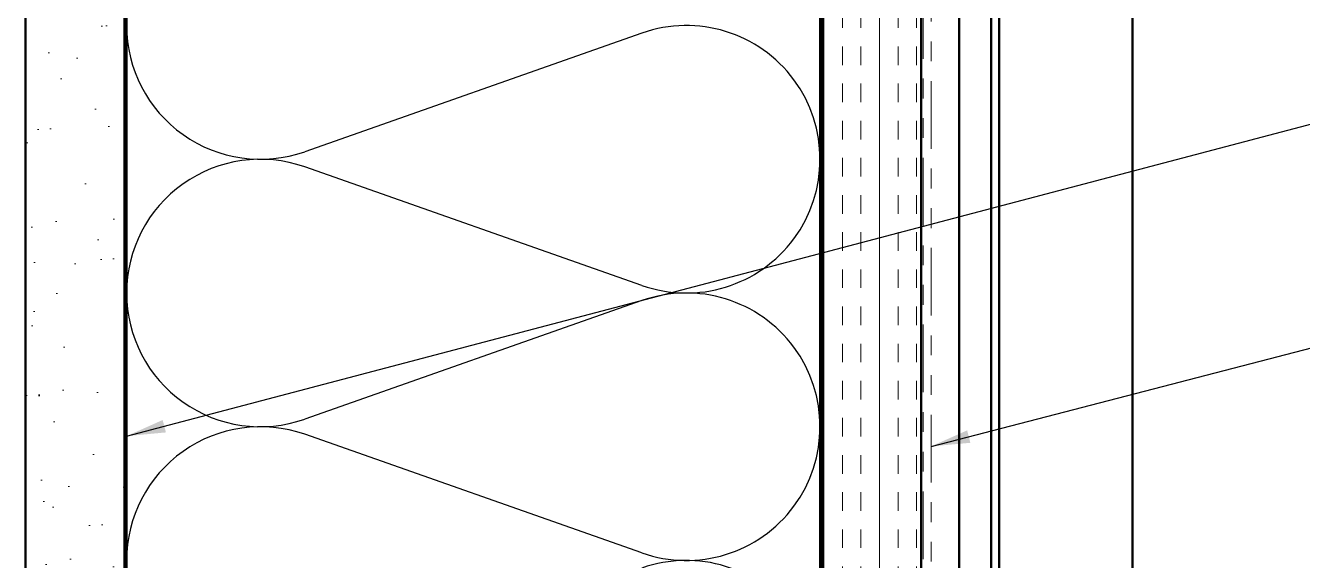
# Model space of a CAD drawing. Header units: inches. Extents: x 0.6 to 33.4, y 0.6 to 21.4.
# Drawn here: x 4.41 to 10.85, y 9.87 to 12.57 of the extents above; entities that cross this region are included whole.
import ezdxf

# ---------------------------------------------------------------- set-up
doc = ezdxf.new("R2010")
doc.units = ezdxf.units.IN
doc.header["$LTSCALE"] = 2
doc.header["$MEASUREMENT"] = 0
doc.linetypes.add('DOUBLE_DASH_CHAIN', pattern=[1.2403, 0.6614, -0.0827, 0.1654, -0.0827, 0.1654, -0.0827])
for name, color, linetype, lineweight in [('Hatch (ANSI)', 7, 'Continuous', 18), ('Sketch Geometry (ANSI)', 7, 'Continuous', 25), ('Symbol (ANSI)', 7, 'Continuous', 25), ('Visible (ANSI)', 7, 'Continuous', 50)]:
    doc.layers.add(name, color=color, linetype=linetype, lineweight=lineweight)
doc.styles.add('Note Text (ANSI)', font='tahoma.ttf')
doc.dimstyles.new('Default (ANSI)$7', dxfattribs={"dimscale": 2, "dimtxt": 0.12, "dimasz": 0.098425, "dimexe": 0.125, "dimexo": 0.0625, "dimgap": 0.031496, "dimtad": 0, "dimtih": 1, "dimtoh": 1, "dimrnd": 1e-08, "dimzin": 4, "dimdsep": 46, "dimtxsty": 'Note Text (ANSI)', "dimcen": 0.09, "dimdle": 0.393701, "dimclrd": 256, "dimclre": 256, "dimclrt": 256, "dimadec": 0, "dimazin": 1, "dimtfac": 1, "dimtofl": 0, "dimtmove": 0, "dimatfit": 3, "dimfxl": 0, "dimtolj": 1, "dimtzin": 4, "dimlwd": -1, "dimlwe": -1, "dimarcsym": 0})

msp = doc.modelspace()

# ---------------------------------------------------------------- hatches: boundary and pattern name
at = {"layer": 'Hatch (ANSI)', "true_color": 0x804000}
h = msp.add_hatch(dxfattribs=at)
h.set_pattern_fill('AR-SAND', color=36, scale=0.25, angle=45, style=0)
h.paths.add_polyline_path([(4.40895, 4.37548), (4.40895, 15.27476), (4.90895, 15.27476), (4.90895, 4.37548)])
h = msp.add_hatch(dxfattribs=at)
h.set_pattern_fill('INSUL', color=36, scale=0.75, angle=90, style=0)
h.paths.add_polyline_path([(8.42895, 4.37548), (8.42895, 15.27476), (8.92895, 15.27476), (8.92895, 4.37548)])

# ---------------------------------------------------------------- linework, layer by layer
at = {"layer": 'Sketch Geometry (ANSI)', "color": 150, "true_color": 0x0080ff}
for p, q in [((7.52003, 12.53654), (5.81787, 11.93799)), ((7.52003, 11.26299), (5.81787, 11.86154)), ((7.52003, 11.18654), (5.81787, 10.58799)), ((7.52003, 9.91299), (5.81787, 10.51154))]:
    msp.add_line(p, q, dxfattribs=at)
for centre, start, end in [((5.59395, 12.57476), 180, 289.373902), ((7.74395, 11.89976), 250.626098, 109.373902), ((5.59395, 11.22476), 70.626098, 180), ((5.59395, 11.22476), 180, 289.373902), ((7.74395, 10.54976), 250.626098, 109.373902), ((5.59395, 9.87476), 70.626098, 180), ((5.59395, 9.87476), 180, 289.373902), ((7.74395, 9.19976), 250.626098, 109.373902)]:
    msp.add_arc(centre, 0.675, start, end, dxfattribs=at)
at = {"layer": 'Visible (ANSI)', "color": 36, "true_color": 0x804000}
for p, q in [((4.40895, 4.37548), (4.40895, 15.27476)), ((4.90895, 4.37548), (4.90895, 15.27476)), ((8.42895, 4.37548), (8.42895, 15.27476)), ((8.92895, 4.37548), (8.92895, 15.27476))]:
    msp.add_line(p, q, dxfattribs=at)
at = {"layer": 'Visible (ANSI)', "color": 150, "true_color": 0x0080ff}
for p, q in [((4.91895, 4.37548), (4.91895, 15.27476)), ((8.41895, 15.27476), (8.41895, 4.37548))]:
    msp.add_line(p, q, dxfattribs=at)
at = {"layer": 'Visible (ANSI)', "color": 30, "linetype": 'DOUBLE_DASH_CHAIN', "lineweight": 18, "ltscale": 0.258459, "true_color": 0xff8000}
for p, q in [((8.93895, 15.27476), (8.93895, 4.37548)), ((8.97895, 4.37548), (8.97895, 15.27476))]:
    msp.add_line(p, q, dxfattribs=at)
at = {"layer": 'Visible (ANSI)', "color": 5, "true_color": 0x0000ff}
for p, q in [((9.12095, 14.99276), (9.12095, 4.37548)), ((9.28179, 4.37548), (9.28179, 14.99276)), ((9.32281, 14.99276), (9.32281, 4.37548)), ((9.99595, 4.37548), (9.99595, 14.99276))]:
    msp.add_line(p, q, dxfattribs=at)

# ---------------------------------------------------------------- leaders
at = {"layer": 'Symbol (ANSI)', "annotation_type": 0, "has_hookline": 1, "hookline_direction": 0}
for points, text_width in [([(4.91895, 10.50229), (13.08304, 12.65398)], 1.98995), ([(8.97895, 10.45056), (13.09962, 11.51882)], 4.45958), ([(8.92895, 9.27159), (13.08969, 10.35059)], 2.86872)]:
    msp.add_leader(points, dimstyle='Default (ANSI)$7', override={"dimtad": 0}, dxfattribs=dict(at, text_width=text_width))

doc.saveas('drawing.dxf')
